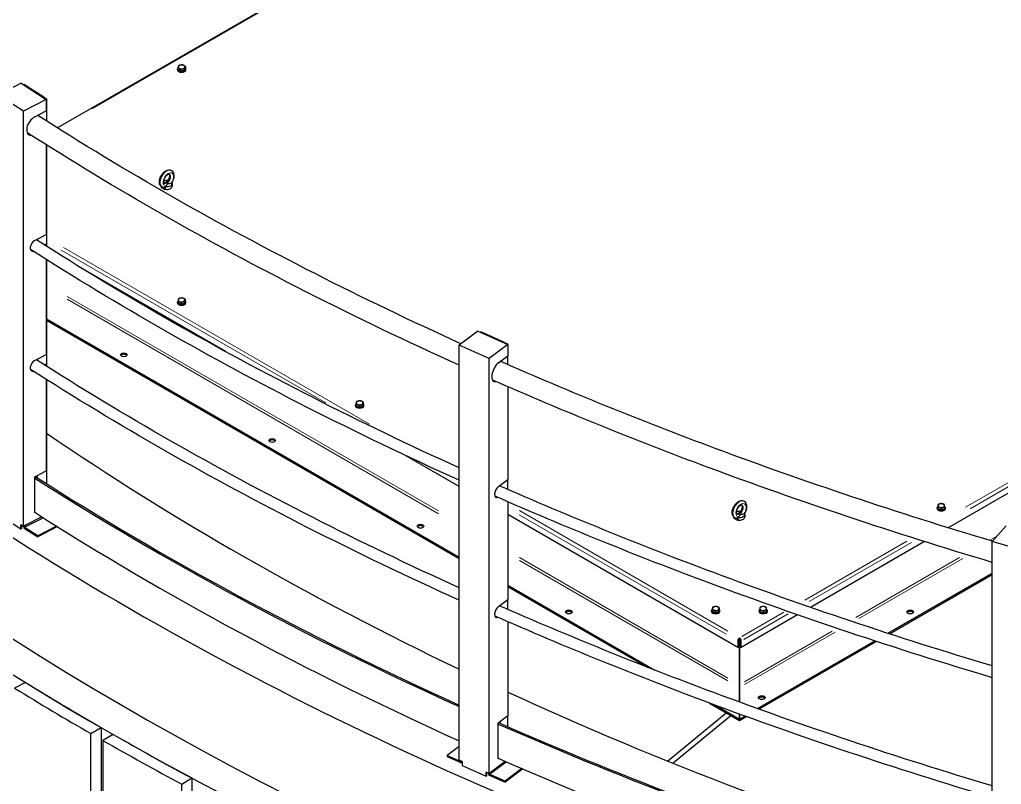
# Model space of a CAD drawing. Header units: millimetres. Extents: x 0 to 89100, y 0 to 63000.
# Drawn here: x 75626 to 77381, y 47721 to 49088 of the extents above; entities that cross this region are included whole.
import ezdxf

# ---------------------------------------------------------------- set-up
doc = ezdxf.new("R2010")
doc.units = ezdxf.units.MM
doc.header["$LTSCALE"] = 150
doc.layers.add('Visible', color=7, linetype='Continuous', lineweight=25)
doc.layers.add('Visible Narrow', color=7, linetype='Continuous', lineweight=18)

msp = doc.modelspace()

# ---------------------------------------------------------------- linework, layer by layer
at = {"layer": 'Visible'}
for p, q in [((76910.53, 49596.38), (75693.96, 48894)), ((75908.26, 48997.87), (75908.26, 48999.1)), ((75909.01, 49001.85), (75909.01, 48998.57)), ((75911.36, 48997.11), (75909.01, 48998.57)), ((75913.72, 48995.64), (75911.36, 48997.11)), ((75913.72, 48998.92), (75913.72, 48995.64)), ((75917.1, 48996.09), (75913.72, 48995.64)), ((75920.47, 48996.53), (75917.1, 48996.09)), ((75920.47, 48999.81), (75920.47, 48996.53)), ((75921.49, 48998.45), (75920.47, 48996.53)), ((75922.51, 49000.36), (75921.49, 48998.45)), ((75922.51, 49003.63), (75922.51, 49000.36)), ((75923.26, 48997.87), (75923.26, 48999.1)), ((75628.9, 48973.88), (75588.08, 48952.81)), ((75628.9, 48973.88), (75673.88, 48944.81)), ((75632.98, 48971.24), (75634.2, 48971.87)), ((75638.69, 48968.96), (75634.2, 48971.87)), ((75669.68, 48948.94), (75638.69, 48968.96)), ((75633.05, 48923.75), (75588.08, 48952.81)), ((75673.88, 48944.81), (75633.05, 48923.75)), ((75669.68, 48948.94), (75674.17, 48946.03)), ((75672.96, 48945.41), (75674.17, 48946.03)), ((75673.88, 48944.81), (75673.88, 48924.61)), ((75674.17, 48946.03), (75674.17, 48906.51)), ((75633.05, 48182.17), (75633.05, 48923.75)), ((75653.46, 48914.08), (75673.88, 48924.61)), ((75673.88, 48863.84), (75673.88, 48703.54)), ((75674.17, 48863.65), (75674.17, 48682.68)), ((75897.61, 48818.1), (75897.75, 48818.02)), ((75887.49, 48796.42), (75887.49, 48796.42)), ((75899.05, 48791.66), (75898.92, 48798.09)), ((75879.43, 48787.68), (75879.48, 48789.69)), ((75879.43, 48787.68), (75885.8, 48784)), ((75880.41, 48789.06), (75881.2, 48788.6)), ((75885.66, 48790.44), (75885.8, 48784)), ((75886.61, 48784.47), (75885.8, 48784)), ((75898.62, 48794.57), (75898.62, 48789.67)), ((75899.05, 48791.66), (75898.62, 48791.41)), ((78313.32, 48772.79), (77285.91, 48179.61)), ((75653.46, 48693.01), (75673.88, 48703.54)), ((75670.36, 48685.1), (75672.38, 48686.14)), ((75673.88, 48685.17), (75671.88, 48684.14)), ((75672.38, 48686.14), (75673.88, 48685.17)), ((75673.88, 48685.17), (75673.88, 48682.87)), ((75673.88, 48658.99), (75673.88, 48489.21)), ((75674.17, 48658.81), (75674.17, 48468.35)), ((75994.28, 48494.49), (75748.66, 48636.29)), ((75909.39, 48584.76), (75909.39, 48581.48)), ((75922.13, 48587.9), (75922.13, 48584.62)), ((75908.26, 48581.46), (75908.26, 48582.68)), ((75912.16, 48580.28), (75909.39, 48581.48)), ((75914.93, 48579.08), (75912.16, 48580.28)), ((75914.93, 48582.36), (75914.93, 48579.08)), ((75918.12, 48579.87), (75914.93, 48579.08)), ((75921.3, 48580.65), (75918.12, 48579.87)), ((75921.3, 48583.93), (75921.3, 48580.65)), ((75921.72, 48582.64), (75921.3, 48580.65)), ((75922.13, 48584.62), (75921.72, 48582.64)), ((75921.76, 48582.84), (75921.76, 48582.68)), ((75923.26, 48581.46), (75923.26, 48582.68)), ((75674.17, 48553.14), (76411.79, 48127.28)), ((75674.17, 48550.69), (76411.79, 48124.83)), ((76445.16, 48531.17), (76411.79, 48506.11)), ((76445.16, 48531.17), (76498.67, 48507.41)), ((76449.67, 48529.17), (76450.42, 48529.73)), ((76455.77, 48527.35), (76450.42, 48529.73)), ((76492.63, 48510.99), (76455.77, 48527.35)), ((76465.3, 48482.35), (76411.79, 48506.11)), ((76411.79, 47764.53), (76411.79, 48506.11)), ((76498.67, 48507.41), (76465.3, 48482.35)), ((76492.63, 48510.99), (76497.98, 48508.61)), ((76497.24, 48508.05), (76497.98, 48508.61)), ((76497.98, 48508.61), (76497.98, 48507.72)), ((76498.67, 48507.41), (76498.67, 48487.2)), ((75653.46, 48478.68), (75673.88, 48489.21)), ((76465.3, 47740.77), (76465.3, 48482.35)), ((76481.98, 48474.68), (76498.67, 48487.2)), ((76497.98, 48486.69), (76497.98, 48471.59)), ((75670.36, 48470.77), (75672.38, 48471.81)), ((75673.88, 48470.84), (75671.88, 48469.81)), ((75672.38, 48471.81), (75673.88, 48470.84)), ((75673.88, 48470.84), (75673.88, 48468.54)), ((75673.88, 48444.66), (75673.88, 48281.62)), ((75674.17, 48444.48), (75674.17, 48258.47)), ((76498.67, 48431.77), (76498.67, 48266.14)), ((76226.46, 48397.75), (76226.46, 48398.97)), ((76227.59, 48401.05), (76227.59, 48397.77)), ((76230.36, 48396.57), (76227.59, 48397.77)), ((76233.13, 48395.37), (76230.36, 48396.57)), ((76233.13, 48398.65), (76233.13, 48395.37)), ((76236.31, 48396.15), (76233.13, 48395.37)), ((76239.5, 48396.94), (76236.31, 48396.15)), ((76239.5, 48400.22), (76239.5, 48396.94)), ((76239.91, 48398.93), (76239.5, 48396.94)), ((76240.33, 48400.91), (76239.91, 48398.93)), ((76239.96, 48399.13), (76239.96, 48398.97)), ((76240.33, 48404.19), (76240.33, 48400.91)), ((76241.46, 48397.75), (76241.46, 48398.97)), ((76411.79, 48253.44), (76314.85, 48309.41)), ((75653.18, 48270.94), (75673.88, 48281.62)), ((75653.18, 48206.64), (75653.18, 48270.94)), ((75655.9, 48270.1), (75655.9, 48272.34)), ((75657.4, 48273.11), (75657.4, 48269.14)), ((76481.98, 48253.61), (76498.67, 48266.14)), ((76497.98, 48265.62), (76497.98, 48248.5)), ((76498.67, 48226.19), (76498.67, 48051.81)), ((76921.15, 48227.16), (76921.29, 48227.08)), ((77267.37, 48220.87), (77267.37, 48217.6)), ((77267.41, 48215.6), (77267.37, 48217.6)), ((77267.44, 48216.87), (77267.44, 48213.6)), ((77279.44, 48216.94), (77279.44, 48213.66)), ((75592.57, 48200.98), (75628.55, 48177.73)), ((75666.03, 48199.18), (75638.08, 48184.77)), ((75653.81, 48206.97), (75653.18, 48206.64)), ((76910.06, 47965.76), (76498.67, 48203.28)), ((76902.97, 48196.74), (76903.01, 48198.75)), ((76909.2, 48199.5), (76909.33, 48193.06)), ((76911.03, 48205.48), (76911.03, 48205.48)), ((76922.16, 48203.63), (76922.16, 48198.73)), ((76922.59, 48200.72), (76922.16, 48200.47)), ((76922.59, 48200.72), (76922.45, 48207.15)), ((77265.91, 48214.04), (77265.91, 48215.26)), ((77267.41, 48215.61), (77267.41, 48215.26)), ((77267.44, 48213.6), (77267.41, 48215.6)), ((77270.45, 48212.61), (77267.44, 48213.6)), ((77273.47, 48211.63), (77270.45, 48212.61)), ((77273.47, 48214.91), (77273.47, 48211.63)), ((77276.45, 48212.65), (77273.47, 48211.63)), ((77279.44, 48213.66), (77276.45, 48212.65)), ((77280.91, 48214.04), (77280.91, 48215.26)), ((75633.05, 48182.17), (75628.55, 48185.08)), ((75628.55, 48177.73), (75628.55, 48185.08)), ((75630.23, 48178.59), (75630.23, 48183.99)), ((75638.08, 48184.77), (75633.05, 48182.17)), ((75633.53, 48182.42), (75633.53, 48179.71)), ((75635.03, 48180.58), (75668.3, 48197.74)), ((75635.03, 48183.19), (75635.03, 48180.58)), ((75692.1, 48182.73), (75658.51, 48165.41)), ((75693.71, 48181.72), (75658.51, 48163.57)), ((76902.97, 48196.74), (76909.33, 48193.06)), ((76903.95, 48198.12), (76904.74, 48197.66)), ((76910.15, 48193.53), (76909.33, 48193.06)), ((77389.16, 48183.26), (77364.39, 48155.07)), ((75628.55, 48177.73), (75630.23, 48178.59)), ((75633.53, 48179.71), (75638.02, 48176.81)), ((75635.03, 48180.58), (75638.02, 48178.64)), ((75658.51, 48165.41), (75638.02, 48178.64)), ((75638.02, 48176.81), (75658.51, 48163.57)), ((75658.51, 48165.41), (75658.51, 48163.57)), ((77243.26, 48154.99), (77039.76, 48037.5)), ((77424.59, 48137.44), (77364.39, 48155.07)), ((77364.39, 47413.49), (77364.39, 48155.07)), ((77177.98, 47991.15), (77364.39, 48098.77)), ((77180.7, 47990.27), (77364.39, 48096.32)), ((76498.67, 48077.12), (76761.44, 47925.41)), ((76498.67, 48074.67), (76748.3, 47930.55)), ((76481.98, 48039.28), (76498.67, 48051.81)), ((76497.98, 48051.29), (76497.98, 48034.17)), ((76862.85, 48030.33), (76862.85, 48031.55)), ((76863.98, 48033.62), (76863.98, 48030.35)), ((76866.75, 48029.15), (76863.98, 48030.35)), ((76869.52, 48027.95), (76866.75, 48029.15)), ((76869.52, 48031.22), (76869.52, 48027.95)), ((76872.71, 48028.73), (76869.52, 48027.95)), ((76875.9, 48029.52), (76872.71, 48028.73)), ((76875.9, 48032.79), (76875.9, 48029.52)), ((76876.31, 48031.5), (76875.9, 48029.52)), ((76876.73, 48033.49), (76876.31, 48031.5)), ((76876.35, 48031.71), (76876.35, 48031.55)), ((76876.73, 48036.76), (76876.73, 48033.49)), ((76877.85, 48030.33), (76877.85, 48031.55)), ((77016.65, 48024.16), (76915.5, 47965.76)), ((76947.71, 48030.33), (76947.71, 48031.55)), ((76949.17, 48037.16), (76949.17, 48033.88)), ((76949.21, 48031.88), (76949.17, 48033.88)), ((76949.21, 48031.9), (76949.21, 48031.55)), ((76949.24, 48029.88), (76949.21, 48031.88)), ((76949.24, 48033.16), (76949.24, 48029.88)), ((76952.26, 48028.9), (76949.24, 48029.88)), ((76955.27, 48027.92), (76952.26, 48028.9)), ((76955.27, 48031.19), (76955.27, 48027.92)), ((76958.26, 48028.93), (76955.27, 48027.92)), ((76961.24, 48029.95), (76958.26, 48028.93)), ((76961.24, 48033.23), (76961.24, 48029.95)), ((76962.71, 48030.33), (76962.71, 48031.55)), ((76498.67, 48011.86), (76498.67, 47844.21)), ((76911.19, 47978.58), (76909.6, 47977.66)), ((76909.6, 47977.66), (76910.06, 47977.39)), ((76911.66, 47978.31), (76910.06, 47977.39)), ((76910.06, 47977.39), (76910.06, 47965.76)), ((76911.19, 47978.58), (76911.66, 47978.31)), ((76911.66, 47978.31), (76911.66, 47966.68)), ((76912.78, 47980.1), (76911.95, 47980.58)), ((76912.77, 47980.11), (76912.77, 47899.27)), ((76912.78, 47981.34), (76912.78, 47983.17)), ((76912.78, 47980.1), (76912.78, 47981.34)), ((76912.78, 47981.34), (76912.78, 47980.1)), ((76913.61, 47980.58), (76912.78, 47980.1)), ((76912.79, 47899.27), (76912.79, 47980.11)), ((76914.37, 47978.58), (76913.91, 47978.31)), ((76913.91, 47978.31), (76913.91, 47966.68)), ((76913.91, 47978.31), (76915.5, 47977.39)), ((76914.37, 47978.58), (76915.96, 47977.66)), ((76915.5, 47977.39), (76915.96, 47977.66)), ((76915.5, 47965.76), (76915.5, 47977.39)), ((76944.97, 47856.62), (77154.5, 47977.59)), ((76947.58, 47855.68), (77157.21, 47976.7)), ((76911.66, 47966.68), (76910.06, 47965.76)), ((76913.91, 47966.68), (76915.5, 47965.76)), ((75636.54, 47903.55), (75617.36, 47893.2)), ((76912.77, 47894.37), (76912.78, 47868.29)), ((76912.78, 47868.29), (76912.79, 47894.37)), ((76859.04, 47866.62), (76912.78, 47835.59)), ((76784.34, 47762.95), (76889.05, 47849.28)), ((76870.95, 47862.19), (76912.78, 47838.04)), ((76481.75, 47831.51), (76498.67, 47844.21)), ((76481.75, 47767.21), (76481.75, 47831.51)), ((76482.49, 47831.46), (76482.49, 47832.06)), ((76484.27, 47833.4), (76484.27, 47830.68)), ((76497.98, 47843.7), (76497.98, 47824.68)), ((76897.67, 47844.31), (76794.18, 47758.98)), ((76912.78, 47846.82), (76912.78, 47835.59)), ((76912.78, 47838.04), (76912.78, 47846.82)), ((76912.79, 47835.59), (76912.78, 47846.81)), ((76912.78, 47846.81), (76912.79, 47838.04)), ((76912.78, 47838.04), (76912.78, 47835.59)), ((76912.79, 47838.04), (76922.11, 47843.42)), ((76912.79, 47835.59), (76924.72, 47842.48)), ((76912.79, 47838.04), (76912.79, 47835.59)), ((75753.53, 47812.08), (75772.05, 47822.82)), ((75772.05, 47822.82), (75772.05, 44231.26)), ((75753.53, 44220.51), (75753.53, 47812.08)), ((75793.31, 47810.6), (75774.8, 47799.86)), ((75774.8, 47799.86), (75774.8, 44208.3)), ((76411.79, 47788.85), (76390.47, 47772.85)), ((76390.47, 47772.85), (76414.85, 47762.03)), ((76390.47, 47772.85), (76390.47, 47771.01)), ((76390.47, 47771.01), (76414.85, 47760.19)), ((76417.14, 47762.15), (76411.79, 47764.53)), ((76414.85, 47762.03), (76417.14, 47761.01)), ((76414.85, 47760.19), (76417.14, 47759.17)), ((76417.14, 47762.15), (76417.14, 47754.8)), ((76465.98, 47739.33), (76495.77, 47761.69)), ((76494.12, 47762.41), (76469.41, 47743.86)), ((76482.27, 47767.6), (76481.75, 47767.21)), ((76417.14, 47754.8), (76459.95, 47735.8)), ((76465.3, 47740.77), (76459.95, 47743.15)), ((76459.95, 47735.8), (76459.95, 47743.15)), ((76461.32, 47736.83), (76461.32, 47742.54)), ((76469.41, 47743.86), (76465.3, 47740.77)), ((76523.96, 47749.47), (76493.92, 47726.92)), ((76525.51, 47748.8), (76493.92, 47725.08)), ((75915.98, 47721.64), (75933.81, 47732.77)), ((75933.81, 47732.77), (75933.81, 44141.2)), ((76459.95, 47735.8), (76461.32, 47736.83)), ((76464.2, 47741.26), (76464.2, 47738.28)), ((76464.2, 47738.28), (76469.55, 47735.91)), ((76465.98, 47741.29), (76465.98, 47739.33)), ((76465.98, 47739.33), (76469.55, 47737.74)), ((76493.92, 47726.92), (76469.55, 47737.74)), ((76469.55, 47735.91), (76493.92, 47725.08)), ((76493.92, 47726.92), (76493.92, 47725.08)), ((75915.98, 44130.08), (75915.98, 47721.64))]:
    msp.add_line(p, q, dxfattribs=at)
for centre, major_axis, ratio, start_param, end_param in [((80147.07, 50348.97), (-6187.5, 0), 0.5773503, 6.0985564, 9.6081897), ((80147.07, 50348.97), (6112.5, 0), 0.5773503, 3.3458491, 6.2831853), ((75915.76, 49003.02), (-6, 0), 0.5773503, 4.9371188, 5.9843163), ((75915.76, 49003.02), (6, 0), 0.5773503, 0.7483286, 1.7955261), ((75915.76, 48999.1), (7.5, 0), 0.5773503, 2.6917876, 6.7329904), ((75915.76, 48997.87), (7.5, 0), 0.5773503, 3.1415927, 6.2831853), ((75915.76, 49003.02), (-6, 0), 0.5773503, 5.9843163, 7.0315139), ((75915.76, 48999.1), (-6, 0), 0.5773503, 0.3660877, 1.1305695), ((75915.76, 49003.02), (-6, 0), 0.5773503, 0.7483286, 1.7955261), ((75915.76, 48999.1), (-6, 0), 0.5773503, 1.3367634, 2.2542889), ((75915.76, 49003.02), (6, 0), 0.5773503, 4.9371188, 5.9843163), ((75915.76, 49003.02), (6, 0), 0.5773503, 5.9843163, 7.0315139), ((75915.76, 48999.1), (6, 0), 0.5773503, 5.7337412, 6.2348915), ((75653.46, 48898.15), (-10.58, -16.38), 0.6088552, 3.9567012, 6.6753644), ((75649.85, 48899.19), (10.58, 16.38), 0.6088552, 6.1274431, 6.4848029), ((75648.35, 48900.16), (10.58, 16.38), 0.6088552, 6.1247942, 6.2079467), ((75648.35, 48900.16), (-10.58, -16.38), 0.6088552, 0.3533714, 0.5171193), ((75651.96, 48899.12), (-10.58, -16.38), 0.6088552, 0.0752387, 0.3907857), ((75649.85, 48899.19), (-10.58, -16.38), 0.6088552, 0.4323691, 0.5181116), ((75889.24, 48794.57), (9.37, 0), 0.5773503, 1.3943417, 2.1674955), ((75889.24, 48794.57), (9.37, 0), 0.5773503, 4.4095243, 6.5860499), ((75889.24, 48936.87), (6.55, -310.51), 0.0216007, 5.2067929, 5.2249141), ((75889.24, 48789.67), (9.37, 0), 0.5773503, 4.4276455, 6.2831853), ((75653.46, 48683.82), (-6.11, -9.45), 0.6088552, 3.9567012, 6.7585762), ((75649.85, 48684.86), (6.11, 9.45), 0.6088552, 6.2191329, 6.2806128), ((75648.35, 48685.83), (6.11, 9.45), 0.6088552, 3.6716949, 3.7948439), ((75651.96, 48684.79), (-6.11, -9.45), 0.6088552, 0.1306621, 0.4734671), ((75649.85, 48684.86), (-6.11, -9.45), 0.6088552, 0.4924817, 0.6545655), ((75915.76, 48582.68), (7.5, 0), 0.5773503, 2.5754935, 6.8388121), ((75915.76, 48586.6), (-6, 0), 0.5773503, 6.1631016, 7.2102992), ((75915.76, 48586.6), (-6, 0), 0.5773503, 5.1159041, 6.1631016), ((75915.76, 48586.6), (6, 0), 0.5773503, 0.9271139, 1.9743114), ((75915.76, 48586.6), (6, 0), 0.5773503, 5.1159041, 6.1631016), ((75915.76, 48586.6), (6, 0), 0.5773503, 6.1631016, 7.2102992), ((75915.76, 48581.46), (7.5, 0), 0.5773503, 3.1415927, 6.2831853), ((75915.76, 48582.68), (-6, 0), 0.5773503, 0.5122191, 1.3420087), ((75915.76, 48586.6), (-6, 0), 0.5773503, 0.9271139, 1.9743114), ((75915.76, 48582.68), (-6, 0), 0.5773503, 1.5289442, 2.4196787), ((75915.76, 48582.68), (6, 0), 0.5773503, 6.0035196, 6.2831853), ((80147.07, 50529.62), (6112.5, 0), 0.5773503, 3.7534395, 4.1005421), ((75649.85, 48470.53), (6.11, 9.45), 0.6088552, 6.2191329, 6.2806128), ((75812.34, 48486.23), (6, 0), 0.5773503, 0.3613671, 2.7802255), ((75653.46, 48469.49), (-6.11, -9.45), 0.6088552, 3.9567012, 6.7585762), ((76481.98, 48458.75), (-7.91, -17.82), 0.4977303, 3.8699738, 6.6734814), ((76476.31, 48460.18), (7.91, 17.82), 0.4977303, 6.0955842, 6.1392932), ((76478.1, 48459.39), (7.91, 17.82), 0.4977303, 6.0976345, 6.3305443), ((75648.35, 48471.5), (6.11, 9.45), 0.6088552, 3.6716949, 3.7948439), ((75651.96, 48470.46), (-6.11, -9.45), 0.6088552, 0.1306621, 0.4734671), ((75649.85, 48470.53), (-6.11, -9.45), 0.6088552, 0.4924817, 0.6545655), ((76476.31, 48460.18), (-7.91, -17.82), 0.4977303, 0.3885355, 0.5060348), ((76480.2, 48459.55), (-7.91, -17.82), 0.4977303, 0.1007032, 0.3890661), ((76478.1, 48459.39), (-7.91, -17.82), 0.4977303, 0.3605949, 0.5069128), ((76233.96, 48398.97), (7.5, 0), 0.5773503, 2.5754935, 6.8388121), ((76233.96, 48397.75), (7.5, 0), 0.5773503, 3.1415927, 6.2831853), ((76233.96, 48402.89), (-6, 0), 0.5773503, 6.1631016, 7.2102992), ((76233.96, 48402.89), (-6, 0), 0.5773503, 5.1159041, 6.1631016), ((76233.96, 48398.97), (-6, 0), 0.5773503, 0.5122191, 1.3420087), ((76233.96, 48402.89), (-6, 0), 0.5773503, 0.9271139, 1.9743114), ((76233.96, 48402.89), (6, 0), 0.5773503, 0.9271139, 1.9743114), ((76233.96, 48398.97), (-6, 0), 0.5773503, 1.5289442, 2.4196787), ((76233.96, 48402.89), (6, 0), 0.5773503, 5.1159041, 6.1631016), ((76233.96, 48402.89), (6, 0), 0.5773503, 6.1631016, 7.2102992), ((76233.96, 48398.97), (6, 0), 0.5773503, 6.0035196, 6.2831853), ((80150.24, 50606.61), (-5877.69, -46.88), 0.5864656, 0.7004546, 0.8767715), ((76077.51, 48333.14), (6, 0), 0.5773503, 0.3613671, 2.7802255), ((80147.07, 50612.29), (6052.12, 0), 0.5773503, 3.875739, 4.0472278), ((80147.07, 50612.29), (6055.87, 0), 0.5773503, 3.8762339, 4.0477134), ((76481.98, 48244.42), (-4.57, -10.28), 0.4977303, 3.8699738, 6.7563811), ((76476.31, 48245.85), (4.57, 10.28), 0.4977303, 3.7702239, 3.7796601), ((76478.1, 48245.06), (-4.57, -10.28), 0.4977303, 0.4798951, 0.639248), ((76480.2, 48245.22), (-4.57, -10.28), 0.4977303, 0.1751516, 0.471479), ((77273.41, 48215.26), (7.5, 0), 0.5773503, 2.5053533, 6.9221564), ((77273.41, 48219.18), (-6, 0), 0.5773503, 5.245453, 6.2926506), ((77273.41, 48219.18), (-6, 0), 0.5773503, 0.0094653, 1.0566628), ((77273.41, 48219.18), (6, 0), 0.5773503, 1.0566628, 2.1038604), ((77273.41, 48219.18), (6, 0), 0.5773503, 0.0094653, 1.0566628), ((77273.41, 48219.18), (6, 0), 0.5773503, 5.245453, 6.2926506), ((80147.07, 50551.05), (6055.87, 0), 0.5773503, 3.8762339, 4.0477134), ((76912.78, 48203.63), (9.37, 0), 0.5773503, 1.3943417, 2.1674955), ((76912.78, 48203.63), (9.37, 0), 0.5773503, 4.4095243, 6.5860499), ((76912.78, 48198.73), (9.37, 0), 0.5773503, 4.4276455, 6.2831853), ((77273.41, 48214.04), (7.5, 0), 0.5773503, 3.1415927, 6.2831853), ((77273.41, 48215.26), (-6, 0), 0.5773503, 0, 0.0542781), ((77273.41, 48215.26), (-6, 0), 0.5773503, 0.6235085, 1.4898171), ((77273.41, 48219.18), (-6, 0), 0.5773503, 1.0566628, 2.1038604), ((77273.41, 48215.26), (-6, 0), 0.5773503, 1.6731041, 2.5346167), ((76342.67, 48180.05), (6, 0), 0.5773503, 0.3613671, 2.7802255), ((76912.78, 48345.93), (6.55, -310.51), 0.0216007, 5.2067929, 5.2249141), ((76481.98, 48030.09), (-4.57, -10.28), 0.4977303, 3.8699738, 6.7563811), ((76607.84, 48026.95), (6, 0), 0.5773503, 0.3613671, 2.7802255), ((76870.35, 48031.55), (7.5, 0), 0.5773503, 2.5754935, 6.8388121), ((76870.35, 48030.33), (7.5, 0), 0.5773503, 3.1415927, 6.2831853), ((76870.35, 48035.47), (-6, 0), 0.5773503, 6.1631016, 7.2102992), ((76870.35, 48035.47), (-6, 0), 0.5773503, 5.1159041, 6.1631016), ((76870.35, 48031.55), (-6, 0), 0.5773503, 0.5122191, 1.3420087), ((76870.35, 48035.47), (-6, 0), 0.5773503, 0.9271139, 1.9743114), ((76870.35, 48035.47), (6, 0), 0.5773503, 0.9271139, 1.9743114), ((76870.35, 48031.55), (-6, 0), 0.5773503, 1.5289442, 2.4196787), ((76870.35, 48035.47), (6, 0), 0.5773503, 5.1159041, 6.1631016), ((76870.35, 48035.47), (6, 0), 0.5773503, 6.1631016, 7.2102992), ((76870.35, 48031.55), (6, 0), 0.5773503, 6.0035196, 6.2831853), ((76955.21, 48031.55), (7.5, 0), 0.5773503, 2.5053533, 6.9221564), ((76955.21, 48030.33), (7.5, 0), 0.5773503, 3.1415927, 6.2831853), ((76955.21, 48035.47), (-6, 0), 0.5773503, 5.245453, 6.2926506), ((76955.21, 48035.47), (-6, 0), 0.5773503, 0.0094653, 1.0566628), ((76955.21, 48031.55), (-6, 0), 0.5773503, 0, 0.0542781), ((76955.21, 48031.55), (-6, 0), 0.5773503, 0.6235085, 1.4898171), ((76955.21, 48035.47), (6, 0), 0.5773503, 1.0566628, 2.1038604), ((76955.21, 48035.47), (-6, 0), 0.5773503, 1.0566628, 2.1038604), ((76955.21, 48031.55), (-6, 0), 0.5773503, 1.6731041, 2.5346167), ((76955.21, 48035.47), (6, 0), 0.5773503, 0.0094653, 1.0566628), ((76955.21, 48035.47), (6, 0), 0.5773503, 5.245453, 6.2926506), ((77217.73, 48026.95), (6, 0), 0.5773503, 0.3613671, 2.7802255), ((76476.31, 48031.52), (4.57, 10.28), 0.4977303, 3.7702239, 3.7796601), ((76478.1, 48030.73), (-4.57, -10.28), 0.4977303, 0.4798951, 0.639248), ((76480.2, 48030.88), (-4.57, -10.28), 0.4977303, 0.1751516, 0.471479), ((76912.78, 47979.5), (-2.25, -3.9), 0.5773503, 3.9269908, 5.4977871), ((76912.78, 47979.5), (-1.13, -1.95), 0.5773503, 3.9269908, 5.4977871), ((76912.78, 47979.5), (-2.25, 3.9), 0.5773503, 3.9269908, 5.4977871), ((76912.78, 47979.5), (1.12, -1.95), 0.5773503, 0.7853982, 2.3561945), ((80147.07, 50348.97), (6187.5, 0), 0.5773503, 3.895565, 3.9270355), ((80147.07, 50348.97), (-6213.75, 0), 0.5773503, 0.7539621, 0.7854531), ((80150.24, 50606.61), (-5877.69, -46.88), 0.5864656, 0.8957795, 1.0723311), ((76912.77, 47896.82), (0, -3.46), 0.0000978, 3.9270365, 5.4978328), ((76912.79, 47896.82), (0, 3.46), 0.0000978, 3.9269344, 5.4977307), ((76952.56, 47873.86), (6, 0), 0.5773503, 0.3613671, 2.7802255), ((80147.07, 50612.29), (6052.12, 0), 0.5773503, 4.0618849, 4.1911445), ((80147.07, 50612.29), (6055.87, 0), 0.5773503, 4.0623088, 4.1911445), ((80147.07, 50348.97), (-6213.75, 0), 0.5773503, 0.7902811, 0.821772), ((80147.07, 50348.97), (6187.5, 0), 0.5773503, 3.931884, 3.9633545), ((80147.07, 50551.05), (6055.87, 0), 0.5773503, 4.0623088, 4.1911445)]:
    msp.add_ellipse(centre, major_axis=major_axis, ratio=ratio, start_param=start_param, end_param=end_param, dxfattribs=at)
for centre, major_axis in [((75812.34, 48488.68), (-6, 0)), ((76077.51, 48335.59), (-6, 0)), ((76342.67, 48182.5), (-6, 0)), ((76607.84, 48029.4), (-6, 0)), ((77217.73, 48029.4), (6, 0)), ((76952.56, 47876.31), (6, 0))]:
    msp.add_ellipse(centre, major_axis=major_axis, ratio=0.5773503, dxfattribs=at)
for points, weights in [([(75914.42, 49006.39), (75912.86, 49006.19), (75911.05, 49005.67)], [1, 1.03814443452, 1.0003653387]), ([(75917.8, 49006.56), (75915.99, 49006.6), (75914.42, 49006.39)], [1.0003653387, 1.03814443452, 1]), ([(75920.16, 49005.37), (75919.06, 49006.05), (75917.8, 49006.56)], [1, 1.03814443452, 1.0003653387]), ([(75910.03, 49004.04), (75909.55, 49003.15), (75909.01, 49001.85)], [1, 1.03814443452, 1.0003653387]), ([(75909.01, 49001.85), (75910.27, 49001.34), (75911.36, 49000.66)], [1.0003653387, 1.03814443452, 1]), ([(75911.05, 49005.67), (75910.5, 49004.92), (75910.03, 49004.04)], [1.0003653387, 1.03814443452, 1]), ([(75911.36, 49000.66), (75912.46, 48999.98), (75913.72, 48998.92)], [1, 1.03814443452, 1.0003653387]), ([(75913.72, 48998.92), (75915.53, 48999.43), (75917.1, 48999.64)], [1.0003653387, 1.03814443452, 1]), ([(75917.1, 48999.64), (75918.66, 48999.85), (75920.47, 48999.81)], [1, 1.03814443452, 1.0003653387]), ([(75922.51, 49003.63), (75921.25, 49004.69), (75920.16, 49005.37)], [1.0003653387, 1.03814443452, 1]), ([(75920.47, 48999.81), (75921.02, 49001.11), (75921.49, 49002)], [1.0003653387, 1.03814443452, 1]), ([(75921.49, 49002), (75921.97, 49002.88), (75922.51, 49003.63)], [1, 1.03814443452, 1.0003653387]), ([(75897.54, 48795.9), (75897.85, 48796.04), (75898.19, 48796.18)], [1.06244661735, 1.03210525676, 1]), ([(75886.45, 48789.4), (75886.79, 48789.65), (75887.09, 48789.87)], [1, 1.03210525676, 1.06244661735]), ([(75909.8, 48587.02), (75909.61, 48586.1), (75909.39, 48584.76)], [1, 1.03814443452, 1.0003653387]), ([(75909.39, 48584.76), (75910.87, 48584.39), (75912.16, 48583.83)], [1.0003653387, 1.03814443452, 1]), ([(75910.22, 48588.73), (75910, 48587.94), (75909.8, 48587.02)], [1.0003653387, 1.03814443452, 1]), ([(75913.4, 48589.79), (75911.93, 48589.43), (75910.22, 48588.73)], [1, 1.03814443452, 1.0003653387]), ([(75916.59, 48590.3), (75914.88, 48590.15), (75913.4, 48589.79)], [1.0003653387, 1.03814443452, 1]), ([(75919.36, 48589.38), (75918.07, 48589.93), (75916.59, 48590.3)], [1, 1.03814443452, 1.0003653387]), ([(75922.13, 48587.9), (75920.65, 48588.82), (75919.36, 48589.38)], [1.0003653387, 1.03814443452, 1]), ([(75921.3, 48583.93), (75921.52, 48585.27), (75921.72, 48586.19)], [1.0003653387, 1.03814443452, 1]), ([(75921.72, 48586.19), (75921.91, 48587.11), (75922.13, 48587.9)], [1, 1.03814443452, 1.0003653387]), ([(75912.16, 48583.83), (75913.45, 48583.28), (75914.93, 48582.36)], [1, 1.03814443452, 1.0003653387]), ([(75914.93, 48582.36), (75916.64, 48583.05), (75918.12, 48583.42)], [1.0003653387, 1.03814443452, 1]), ([(75918.12, 48583.42), (75919.59, 48583.78), (75921.3, 48583.93)], [1, 1.03814443452, 1.0003653387]), ([(76228, 48403.31), (76227.81, 48402.39), (76227.59, 48401.05)], [1, 1.03814443452, 1.0003653387]), ([(76227.59, 48401.05), (76229.07, 48400.68), (76230.36, 48400.12)], [1.0003653387, 1.03814443452, 1]), ([(76228.42, 48405.02), (76228.19, 48404.23), (76228, 48403.31)], [1.0003653387, 1.03814443452, 1]), ([(76231.6, 48406.08), (76230.12, 48405.71), (76228.42, 48405.02)], [1, 1.03814443452, 1.0003653387]), ([(76230.36, 48400.12), (76231.64, 48399.56), (76233.13, 48398.65)], [1, 1.03814443452, 1.0003653387]), ([(76234.79, 48406.59), (76233.08, 48406.44), (76231.6, 48406.08)], [1.0003653387, 1.03814443452, 1]), ([(76233.13, 48398.65), (76234.84, 48399.34), (76236.31, 48399.71)], [1.0003653387, 1.03814443452, 1]), ([(76237.56, 48405.66), (76236.27, 48406.22), (76234.79, 48406.59)], [1, 1.03814443452, 1.0003653387]), ([(76236.31, 48399.71), (76237.79, 48400.07), (76239.5, 48400.22)], [1, 1.03814443452, 1.0003653387]), ([(76240.33, 48404.19), (76238.85, 48405.11), (76237.56, 48405.66)], [1.0003653387, 1.03814443452, 1]), ([(76239.5, 48400.22), (76239.72, 48401.56), (76239.91, 48402.48)], [1.0003653387, 1.03814443452, 1]), ([(76239.91, 48402.48), (76240.11, 48403.4), (76240.33, 48404.19)], [1, 1.03814443452, 1.0003653387]), ([(77270.36, 48222.16), (77268.97, 48221.69), (77267.37, 48220.87)], [1, 1.03814443452, 1.0003653387]), ([(77267.37, 48220.87), (77267.39, 48220.08), (77267.41, 48219.15)], [1.0003653387, 1.03814443452, 1]), ([(77267.41, 48219.15), (77267.42, 48218.22), (77267.44, 48216.87)], [1, 1.03814443452, 1.0003653387]), ([(77267.44, 48216.87), (77269.05, 48216.62), (77270.45, 48216.16)], [1.0003653387, 1.03814443452, 1]), ([(77273.34, 48222.9), (77271.74, 48222.64), (77270.36, 48222.16)], [1.0003653387, 1.03814443452, 1]), ([(77276.36, 48222.2), (77274.96, 48222.65), (77273.34, 48222.9)], [1, 1.03814443452, 1.0003653387]), ([(77279.37, 48220.94), (77277.76, 48221.74), (77276.36, 48222.2)], [1.0003653387, 1.03814443452, 1]), ([(77276.45, 48216.2), (77277.84, 48216.67), (77279.44, 48216.94)], [1, 1.03814443452, 1.0003653387]), ([(77279.4, 48219.21), (77279.39, 48220.14), (77279.37, 48220.94)], [1, 1.03814443452, 1.0003653387]), ([(77279.44, 48216.94), (77279.42, 48218.29), (77279.4, 48219.21)], [1.0003653387, 1.03814443452, 1]), ([(76909.98, 48198.46), (76910.32, 48198.71), (76910.63, 48198.93)], [1, 1.03210525676, 1.06244661735]), ([(76921.08, 48204.97), (76921.39, 48205.1), (76921.73, 48205.24)], [1.06244661735, 1.03210525676, 1]), ([(77270.45, 48216.16), (77271.85, 48215.71), (77273.47, 48214.91)], [1, 1.03814443452, 1.0003653387]), ([(77273.47, 48214.91), (77275.07, 48215.73), (77276.45, 48216.2)], [1.0003653387, 1.03814443452, 1]), ([(76864.4, 48035.88), (76864.2, 48034.96), (76863.98, 48033.62)], [1, 1.03814443452, 1.0003653387]), ([(76863.98, 48033.62), (76865.47, 48033.26), (76866.75, 48032.7)], [1.0003653387, 1.03814443452, 1]), ([(76864.81, 48037.59), (76864.59, 48036.81), (76864.4, 48035.88)], [1.0003653387, 1.03814443452, 1]), ([(76868, 48038.65), (76866.52, 48038.29), (76864.81, 48037.59)], [1, 1.03814443452, 1.0003653387]), ([(76866.75, 48032.7), (76868.04, 48032.14), (76869.52, 48031.22)], [1, 1.03814443452, 1.0003653387]), ([(76871.18, 48039.16), (76869.48, 48039.02), (76868, 48038.65)], [1.0003653387, 1.03814443452, 1]), ([(76869.52, 48031.22), (76871.23, 48031.92), (76872.71, 48032.28)], [1.0003653387, 1.03814443452, 1]), ([(76873.96, 48038.24), (76872.67, 48038.8), (76871.18, 48039.16)], [1, 1.03814443452, 1.0003653387]), ([(76872.71, 48032.28), (76874.19, 48032.65), (76875.9, 48032.79)], [1, 1.03814443452, 1.0003653387]), ([(76876.73, 48036.76), (76875.24, 48037.68), (76873.96, 48038.24)], [1.0003653387, 1.03814443452, 1]), ([(76875.9, 48032.79), (76876.12, 48034.13), (76876.31, 48035.05)], [1.0003653387, 1.03814443452, 1]), ([(76876.31, 48035.05), (76876.5, 48035.98), (76876.73, 48036.76)], [1, 1.03814443452, 1.0003653387]), ([(76952.16, 48038.45), (76950.77, 48037.98), (76949.17, 48037.16)], [1, 1.03814443452, 1.0003653387]), ([(76949.17, 48037.16), (76949.19, 48036.36), (76949.21, 48035.44)], [1.0003653387, 1.03814443452, 1]), ([(76949.21, 48035.44), (76949.22, 48034.51), (76949.24, 48033.16)], [1, 1.03814443452, 1.0003653387]), ([(76949.24, 48033.16), (76950.86, 48032.91), (76952.26, 48032.45)], [1.0003653387, 1.03814443452, 1]), ([(76955.14, 48039.19), (76953.54, 48038.92), (76952.16, 48038.45)], [1.0003653387, 1.03814443452, 1]), ([(76952.26, 48032.45), (76953.66, 48032), (76955.27, 48031.19)], [1, 1.03814443452, 1.0003653387]), ([(76958.16, 48038.49), (76956.76, 48038.94), (76955.14, 48039.19)], [1, 1.03814443452, 1.0003653387]), ([(76955.27, 48031.19), (76956.87, 48032.01), (76958.26, 48032.49)], [1.0003653387, 1.03814443452, 1]), ([(76961.17, 48037.23), (76959.56, 48038.03), (76958.16, 48038.49)], [1.0003653387, 1.03814443452, 1]), ([(76958.26, 48032.49), (76959.64, 48032.96), (76961.24, 48033.23)], [1, 1.03814443452, 1.0003653387]), ([(76961.21, 48035.5), (76961.19, 48036.43), (76961.17, 48037.23)], [1, 1.03814443452, 1.0003653387]), ([(76961.24, 48033.23), (76961.22, 48034.57), (76961.21, 48035.5)], [1.0003653387, 1.03814443452, 1])]:
    msp.add_rational_spline(points, weights, degree=2, dxfattribs=at)
for points, knots in [([(76415.01, 48508.53), (76326.06, 48548.84), (76239.09, 48590.58), (75979.77, 48722.35), (75814.22, 48816.79), (75658.69, 48916.39)], [4.73053074, 4.73053074, 4.73053074, 4.73053074, 4.78669239, 4.78669239, 4.90214615, 4.90214615, 4.90214615, 4.90214615]), ([(76411.79, 48470.23), (76318.28, 48512.39), (76226.9, 48556.14), (75962.62, 48690.42), (75796.29, 48785.29), (75639.9, 48885.41)], [4.72807606, 4.72807606, 4.72807606, 4.72807606, 4.78669239, 4.78669239, 4.90196221, 4.90196221, 4.90196221, 4.90196221]), ([(75880.41, 48789.06), (75879.49, 48789.59), (75878.68, 48790.32), (75877.34, 48792.06), (75876.84, 48793.09), (75876.1, 48795.49), (75875.95, 48796.9), (75876.02, 48799.97), (75876.31, 48801.66), (75877.3, 48805.02), (75878.01, 48806.69), (75879.73, 48809.86), (75880.75, 48811.35), (75883.03, 48814.06), (75884.3, 48815.27), (75887.02, 48817.3), (75888.48, 48818.11), (75891.46, 48819.09), (75892.99, 48819.31), (75895.59, 48818.99), (75896.66, 48818.65), (75897.61, 48818.1)], [-2.3561945, -2.3561945, -2.3561945, -2.3561945, -2.1285941, -2.1285941, -1.8792515, -1.8792515, -1.5690746, -1.5690746, -1.2118087, -1.2118087, -0.854039, -0.854039, -0.5012726, -0.5012726, -0.1465999, -0.1465999, 0.2137379, 0.2137379, 0.5494352, 0.5494352, 0.7853982, 0.7853982, 0.7853982, 0.7853982]), ([(75898.95, 48796.7), (75899.69, 48797.91), (75900.34, 48799.2), (75901.52, 48802.11), (75901.99, 48803.76), (75902.52, 48807.03), (75902.59, 48808.66), (75902.22, 48811.79), (75901.78, 48813.3), (75900.38, 48815.79), (75899.51, 48816.81), (75898.21, 48817.74), (75897.98, 48817.89), (75897.75, 48818.02)], [-2.4244562, -2.4244562, -2.4244562, -2.4244562, -2.145083, -2.145083, -1.8051618, -1.8051618, -1.4652406, -1.4652406, -1.1253194, -1.1253194, -0.8424167, -0.8424167, -0.7853982, -0.7853982, -0.7853982, -0.7853982]), ([(75884.95, 48795.1), (75884.82, 48795.17), (75884.68, 48795.28), (75884.34, 48795.85), (75884.15, 48796.31), (75883.95, 48797.49), (75883.92, 48798.14), (75884.01, 48799.6), (75884.14, 48800.43), (75884.6, 48802.17), (75884.92, 48803.09), (75885.75, 48804.92), (75886.25, 48805.82), (75887.38, 48807.5), (75888, 48808.26), (75889.27, 48809.57), (75889.91, 48810.12), (75891.11, 48810.94), (75891.67, 48811.23), (75892.62, 48811.58), (75893.01, 48811.65), (75893.63, 48811.67), (75893.81, 48811.62), (75893.96, 48811.55), (75893.98, 48811.54), (75894, 48811.53)], [-2.3561945, -2.3561945, -2.3561945, -2.3561945, -2.0420352, -2.0420352, -1.7264659, -1.7264659, -1.4673273, -1.4673273, -1.2019714, -1.2019714, -0.9267158, -0.9267158, -0.6457387, -0.6457387, -0.3650973, -0.3650973, -0.0909601, -0.0909601, 0.1726807, 0.1726807, 0.4325068, 0.4325068, 0.7416349, 0.7416349, 0.7853982, 0.7853982, 0.7853982, 0.7853982]), ([(75884.57, 48795.47), (75884.62, 48795.47), (75884.67, 48795.47), (75884.86, 48795.48), (75885.01, 48795.5), (75885.35, 48795.57), (75885.55, 48795.63), (75885.76, 48795.7)], [2.65857048, 2.65857048, 2.65857048, 2.65857048, 2.7135837, 2.7135837, 2.83271343, 2.83271343, 2.95184317, 2.95184317, 2.95184317, 2.95184317]), ([(75887.49, 48796.42), (75887.48, 48796.41), (75887.47, 48796.4), (75887.45, 48796.39), (75887.44, 48796.39), (75887.4, 48796.36), (75887.37, 48796.35), (75887.26, 48796.29), (75887.17, 48796.25), (75886.73, 48796.05), (75886.29, 48795.89), (75885.76, 48795.7)], [-1.4562933, -1.4562933, -1.4562933, -1.4562933, -1.44378361, -1.44378361, -1.4301303, -1.4301303, -1.39485265, -1.39485265, -1.30115207, -1.30115207, -0.92188658, -0.92188658, -0.92188658, -0.92188658]), ([(75889.17, 48797.98), (75889.08, 48797.89), (75888.99, 48797.8), (75888.59, 48797.39), (75888.35, 48797.11), (75888.02, 48796.8), (75887.93, 48796.72), (75887.77, 48796.6), (75887.71, 48796.55), (75887.61, 48796.49), (75887.58, 48796.47), (75887.53, 48796.44), (75887.51, 48796.43), (75887.49, 48796.42)], [-0.41966457, -0.41966457, -0.41966457, -0.41966457, -0.36234149, -0.36234149, -0.14264662, -0.14264662, -0.07199889, -0.07199889, -0.02885542, -0.02885542, -0.01167621, -0.01167621, -0.00006359, -0.00006359, -0.00006359, -0.00006359]), ([(75889.17, 48797.98), (75889.82, 48798.59), (75890.46, 48799.31), (75891.66, 48800.91), (75892.21, 48801.79), (75893.17, 48803.61), (75893.57, 48804.54), (75894.16, 48806.33), (75894.36, 48807.18), (75894.56, 48808.69), (75894.57, 48809.35), (75894.46, 48810.39), (75894.36, 48810.79), (75894.13, 48811.34), (75894.02, 48811.47), (75893.94, 48811.55), (75893.93, 48811.56), (75893.92, 48811.57)], [-2.8162424, -2.8162424, -2.8162424, -2.8162424, -2.5435628, -2.5435628, -2.2628817, -2.2628817, -1.9812652, -1.9812652, -1.7057698, -1.7057698, -1.4425193, -1.4425193, -1.1904884, -1.1904884, -0.9179316, -0.9179316, -0.8708314, -0.8708314, -0.8708314, -0.8708314]), ([(75891, 48794.39), (75891.01, 48794.4), (75891.02, 48794.41), (75891.04, 48794.42), (75891.05, 48794.42), (75891.09, 48794.44), (75891.12, 48794.46), (75891.23, 48794.51), (75891.31, 48794.54), (75892.08, 48794.8), (75893.11, 48794.88), (75895.34, 48795.23), (75896.54, 48795.48), (75897.54, 48795.9)], [-1.4562933, -1.4562933, -1.4562933, -1.4562933, -1.4437836, -1.4437836, -1.4301303, -1.4301303, -1.3948526, -1.3948526, -1.3011521, -1.3011521, -0.5710757, -0.5710757, 0, 0, 0, 0]), ([(75881.2, 48788.6), (75881.36, 48788.51), (75881.52, 48788.43), (75881.84, 48788.27), (75882.01, 48788.19), (75882.34, 48788.05), (75882.51, 48787.99), (75882.85, 48787.87), (75883.02, 48787.82), (75883.37, 48787.73), (75883.54, 48787.68), (75883.72, 48787.65)], [2.35619449, 2.35619449, 2.35619449, 2.35619449, 2.39462819, 2.39462819, 2.4330619, 2.4330619, 2.4714956, 2.4714956, 2.50992931, 2.50992931, 2.54836301, 2.54836301, 2.54836301, 2.54836301]), ([(75885.66, 48790.44), (75885.68, 48789.69), (75885.57, 48789.09), (75885.24, 48788.26), (75885.02, 48787.99), (75884.52, 48787.67), (75884.25, 48787.6), (75883.87, 48787.62), (75883.8, 48787.63), (75883.72, 48787.65)], [0, 0, 0, 0, 0.3633261, 0.3633261, 0.6808716, 0.6808716, 0.955434, 0.955434, 1.0240387, 1.0240387, 1.0240387, 1.0240387]), ([(75887.09, 48789.87), (75888.31, 48790.76), (75889.07, 48791.83), (75889.89, 48793.11), (75890.14, 48793.52), (75890.47, 48793.94), (75890.56, 48794.05), (75890.71, 48794.2), (75890.78, 48794.25), (75890.88, 48794.32), (75890.9, 48794.34), (75890.95, 48794.37), (75890.97, 48794.38), (75890.99, 48794.39)], [-0.72083028, -0.72083028, -0.72083028, -0.72083028, -0.36234149, -0.36234149, -0.14264662, -0.14264662, -0.07199889, -0.07199889, -0.02885542, -0.02885542, -0.01167621, -0.01167621, -0.00006359, -0.00006359, -0.00006359, -0.00006359]), ([(75890.99, 48794.39), (75890.99, 48794.39), (75890.99, 48794.39), (75891, 48794.39), (75891, 48794.39), (75891, 48794.39)], [13.6573173803, 13.6573173803, 13.6573173803, 13.6573173803, 13.65757557466, 13.65757557466, 13.65783376903, 13.65783376903, 13.65783376903, 13.65783376903]), ([(76411.79, 48286.84), (76322.71, 48327.22), (76235.59, 48369.03), (75976.7, 48500.57), (75811.63, 48594.69), (75656.48, 48693.95)], [4.7305107, 4.7305107, 4.7305107, 4.7305107, 4.78669239, 4.78669239, 4.90162346, 4.90162346, 4.90162346, 4.90162346]), ([(76411.79, 48264.7), (76319.54, 48306.36), (76229.38, 48349.56), (75966.93, 48482.91), (75801.22, 48577.4), (75645.42, 48677.08)], [4.72876637, 4.72876637, 4.72876637, 4.72876637, 4.78669239, 4.78669239, 4.90167072, 4.90167072, 4.90167072, 4.90167072]), ([(76411.79, 48072.51), (76322.71, 48112.88), (76235.59, 48154.7), (75976.7, 48286.24), (75811.63, 48380.36), (75656.48, 48479.62)], [4.7305107, 4.7305107, 4.7305107, 4.7305107, 4.78669239, 4.78669239, 4.90162346, 4.90162346, 4.90162346, 4.90162346]), ([(76411.79, 48050.37), (76319.54, 48092.03), (76229.38, 48135.23), (75966.93, 48268.58), (75801.22, 48363.07), (75645.42, 48462.75)], [4.72876637, 4.72876637, 4.72876637, 4.72876637, 4.78669239, 4.78669239, 4.90167072, 4.90167072, 4.90167072, 4.90167072]), ([(77364.82, 48155.57), (77195.31, 48206.3), (77029.98, 48261.68), (76738.04, 48370.45), (76609.81, 48422.41), (76485.29, 48477.15)], [4.54329731, 4.54329731, 4.54329731, 4.54329731, 4.63808557, 4.63808557, 4.71582288, 4.71582288, 4.71582288, 4.71582288]), ([(77364.39, 48117.89), (77190.66, 48169.65), (77021.25, 48226.28), (76724.97, 48336.66), (76596.3, 48388.79), (76471.31, 48443.73)], [4.54145041, 4.54145041, 4.54145041, 4.54145041, 4.63808557, 4.63808557, 4.71569727, 4.71569727, 4.71569727, 4.71569727]), ([(77364.39, 47932.99), (77194.06, 47983.93), (77027.94, 48039.55), (76735.64, 48148.45), (76607.77, 48200.24), (76483.58, 48254.81)], [4.54294911, 4.54294911, 4.54294911, 4.54294911, 4.63808557, 4.63808557, 4.71550605, 4.71550605, 4.71550605, 4.71550605]), ([(77364.39, 47911.93), (77191.63, 47963.46), (77023.15, 48019.8), (76728.29, 48129.66), (76600.11, 48181.57), (76475.6, 48236.28)], [4.54187576, 4.54187576, 4.54187576, 4.54187576, 4.63808557, 4.63808557, 4.7154784, 4.7154784, 4.7154784, 4.7154784]), ([(76903.95, 48198.12), (76903.02, 48198.65), (76902.22, 48199.38), (76900.88, 48201.12), (76900.38, 48202.15), (76899.64, 48204.55), (76899.49, 48205.96), (76899.56, 48209.03), (76899.85, 48210.72), (76900.84, 48214.08), (76901.54, 48215.75), (76903.27, 48218.92), (76904.29, 48220.41), (76906.57, 48223.12), (76907.83, 48224.33), (76910.56, 48226.36), (76912.02, 48227.17), (76915, 48228.15), (76916.52, 48228.37), (76919.12, 48228.05), (76920.19, 48227.71), (76921.15, 48227.16)], [-2.3561945, -2.3561945, -2.3561945, -2.3561945, -2.1285941, -2.1285941, -1.8792515, -1.8792515, -1.5690746, -1.5690746, -1.2118087, -1.2118087, -0.854039, -0.854039, -0.5012726, -0.5012726, -0.1465999, -0.1465999, 0.2137379, 0.2137379, 0.5494352, 0.5494352, 0.7853982, 0.7853982, 0.7853982, 0.7853982]), ([(76908.49, 48204.16), (76908.36, 48204.23), (76908.22, 48204.34), (76907.88, 48204.91), (76907.69, 48205.37), (76907.49, 48206.55), (76907.45, 48207.2), (76907.55, 48208.67), (76907.68, 48209.49), (76908.13, 48211.23), (76908.46, 48212.15), (76909.29, 48213.98), (76909.79, 48214.88), (76910.92, 48216.56), (76911.54, 48217.33), (76912.8, 48218.63), (76913.45, 48219.18), (76914.65, 48220), (76915.21, 48220.29), (76916.16, 48220.64), (76916.55, 48220.71), (76917.17, 48220.73), (76917.35, 48220.68), (76917.5, 48220.61), (76917.52, 48220.6), (76917.54, 48220.59)], [-2.3561945, -2.3561945, -2.3561945, -2.3561945, -2.0420352, -2.0420352, -1.7264659, -1.7264659, -1.4673273, -1.4673273, -1.2019714, -1.2019714, -0.9267158, -0.9267158, -0.6457387, -0.6457387, -0.3650973, -0.3650973, -0.0909601, -0.0909601, 0.1726807, 0.1726807, 0.4325068, 0.4325068, 0.7416349, 0.7416349, 0.7853982, 0.7853982, 0.7853982, 0.7853982]), ([(76912.71, 48207.04), (76913.35, 48207.66), (76913.99, 48208.37), (76915.19, 48209.97), (76915.75, 48210.85), (76916.71, 48212.67), (76917.11, 48213.6), (76917.7, 48215.39), (76917.89, 48216.25), (76918.09, 48217.75), (76918.1, 48218.41), (76918, 48219.45), (76917.89, 48219.85), (76917.67, 48220.4), (76917.56, 48220.53), (76917.47, 48220.61), (76917.46, 48220.62), (76917.45, 48220.63)], [-2.8162424, -2.8162424, -2.8162424, -2.8162424, -2.5435628, -2.5435628, -2.2628817, -2.2628817, -1.9812652, -1.9812652, -1.7057698, -1.7057698, -1.4425193, -1.4425193, -1.1904884, -1.1904884, -0.9179316, -0.9179316, -0.8708314, -0.8708314, -0.8708314, -0.8708314]), ([(76922.48, 48205.76), (76923.23, 48206.97), (76923.88, 48208.26), (76925.05, 48211.18), (76925.53, 48212.82), (76926.06, 48216.09), (76926.13, 48217.72), (76925.76, 48220.85), (76925.32, 48222.36), (76923.92, 48224.85), (76923.04, 48225.87), (76921.74, 48226.8), (76921.52, 48226.95), (76921.29, 48227.08)], [-2.4244562, -2.4244562, -2.4244562, -2.4244562, -2.145083, -2.145083, -1.8051618, -1.8051618, -1.4652406, -1.4652406, -1.1253194, -1.1253194, -0.8424167, -0.8424167, -0.7853982, -0.7853982, -0.7853982, -0.7853982]), ([(76909.2, 48199.5), (76909.21, 48198.75), (76909.11, 48198.16), (76908.77, 48197.33), (76908.55, 48197.05), (76908.06, 48196.73), (76907.79, 48196.66), (76907.41, 48196.68), (76907.33, 48196.69), (76907.25, 48196.71)], [0, 0, 0, 0, 0.3633261, 0.3633261, 0.6808716, 0.6808716, 0.955434, 0.955434, 1.0240387, 1.0240387, 1.0240387, 1.0240387]), ([(76908.11, 48204.53), (76908.16, 48204.53), (76908.21, 48204.53), (76908.4, 48204.54), (76908.55, 48204.56), (76908.89, 48204.63), (76909.09, 48204.69), (76909.3, 48204.76)], [2.65857048, 2.65857048, 2.65857048, 2.65857048, 2.7135837, 2.7135837, 2.83271343, 2.83271343, 2.95184317, 2.95184317, 2.95184317, 2.95184317]), ([(76911.03, 48205.48), (76911.02, 48205.47), (76911.01, 48205.46), (76910.99, 48205.45), (76910.98, 48205.45), (76910.93, 48205.42), (76910.91, 48205.41), (76910.79, 48205.35), (76910.71, 48205.31), (76910.27, 48205.11), (76909.82, 48204.95), (76909.3, 48204.76)], [-1.4562933, -1.4562933, -1.4562933, -1.4562933, -1.44378361, -1.44378361, -1.4301303, -1.4301303, -1.39485265, -1.39485265, -1.30115207, -1.30115207, -0.92188658, -0.92188658, -0.92188658, -0.92188658]), ([(76910.63, 48198.93), (76911.85, 48199.82), (76912.61, 48200.89), (76913.43, 48202.17), (76913.67, 48202.58), (76914, 48203.01), (76914.09, 48203.11), (76914.25, 48203.26), (76914.32, 48203.31), (76914.41, 48203.38), (76914.44, 48203.4), (76914.49, 48203.43), (76914.51, 48203.44), (76914.53, 48203.45)], [-0.72083028, -0.72083028, -0.72083028, -0.72083028, -0.36234149, -0.36234149, -0.14264662, -0.14264662, -0.07199889, -0.07199889, -0.02885542, -0.02885542, -0.01167621, -0.01167621, -0.00006359, -0.00006359, -0.00006359, -0.00006359]), ([(76912.71, 48207.04), (76912.61, 48206.95), (76912.52, 48206.86), (76912.13, 48206.45), (76911.89, 48206.17), (76911.56, 48205.86), (76911.47, 48205.78), (76911.31, 48205.66), (76911.25, 48205.61), (76911.15, 48205.55), (76911.12, 48205.53), (76911.07, 48205.5), (76911.05, 48205.49), (76911.03, 48205.48)], [-0.41966457, -0.41966457, -0.41966457, -0.41966457, -0.36234149, -0.36234149, -0.14264662, -0.14264662, -0.07199889, -0.07199889, -0.02885542, -0.02885542, -0.01167621, -0.01167621, -0.00006359, -0.00006359, -0.00006359, -0.00006359]), ([(76914.53, 48203.45), (76914.54, 48203.46), (76914.55, 48203.47), (76914.58, 48203.48), (76914.59, 48203.48), (76914.63, 48203.51), (76914.66, 48203.52), (76914.77, 48203.57), (76914.85, 48203.6), (76915.62, 48203.86), (76916.64, 48203.94), (76918.87, 48204.3), (76920.07, 48204.54), (76921.08, 48204.97)], [-1.4562933, -1.4562933, -1.4562933, -1.4562933, -1.4437836, -1.4437836, -1.4301303, -1.4301303, -1.3948526, -1.3948526, -1.3011521, -1.3011521, -0.5710757, -0.5710757, 0, 0, 0, 0]), ([(76914.53, 48203.45), (76914.53, 48203.45), (76914.53, 48203.45), (76914.53, 48203.45), (76914.53, 48203.45), (76914.53, 48203.45)], [13.6573173803, 13.6573173803, 13.6573173803, 13.6573173803, 13.65757557466, 13.65757557466, 13.65783376903, 13.65783376903, 13.65783376903, 13.65783376903]), ([(76904.74, 48197.66), (76904.9, 48197.57), (76905.05, 48197.49), (76905.38, 48197.33), (76905.54, 48197.25), (76905.88, 48197.11), (76906.05, 48197.05), (76906.39, 48196.93), (76906.56, 48196.88), (76906.9, 48196.79), (76907.08, 48196.74), (76907.25, 48196.71)], [2.35619449, 2.35619449, 2.35619449, 2.35619449, 2.39462819, 2.39462819, 2.4330619, 2.4330619, 2.4714956, 2.4714956, 2.50992931, 2.50992931, 2.54836301, 2.54836301, 2.54836301, 2.54836301]), ([(77364.39, 47718.66), (77194.06, 47769.6), (77027.94, 47825.21), (76735.64, 47934.12), (76607.77, 47985.91), (76483.58, 48040.48)], [4.54294911, 4.54294911, 4.54294911, 4.54294911, 4.63808557, 4.63808557, 4.71550605, 4.71550605, 4.71550605, 4.71550605]), ([(77364.39, 47697.6), (77191.63, 47749.13), (77023.15, 47805.47), (76728.29, 47915.33), (76600.11, 47967.24), (76475.6, 48021.95)], [4.54187576, 4.54187576, 4.54187576, 4.54187576, 4.63808557, 4.63808557, 4.7154784, 4.7154784, 4.7154784, 4.7154784]), ([(73933.32, 47909.43), (73807.06, 47732.48), (73703.22, 47549.93), (73449.5, 46960.74), (73387.73, 46540.52), (73495.04, 45712.43), (73662.89, 45304.97), (74210.49, 44539.36), (74591.91, 44181.64), (75530.13, 43553.11), (76087.45, 43282.7), (77320.59, 42857.25), (77996.18, 42702.28), (79134.67, 42556.79), (79582.18, 42526.26), (80030.47, 42521.76)], [3.5362149, 3.5362149, 3.5362149, 3.5362149, 3.6833053, 3.6833053, 4.0016656, 4.0016656, 4.3186134, 4.3186134, 4.6383092, 4.6383092, 4.9591467, 4.9591467, 5.2799455, 5.2799455, 5.4804087, 5.4804087, 5.4804087, 5.4804087])]:
    msp.add_open_spline(points, degree=3, knots=knots, dxfattribs=at)
at = {"layer": 'Visible Narrow'}
for p, q in [((76851.9, 49561.01), (75756.1, 48928.35)), ((75638.63, 48968.93), (75637.54, 48968.36)), ((75668.52, 48948.34), (75669.62, 48948.91)), ((75888.78, 48796.06), (75888.78, 48796.06)), ((75888.83, 48796.03), (75889.66, 48795.55)), ((75889.66, 48795.55), (75888.83, 48796.03)), ((75889.71, 48795.52), (75889.71, 48795.52)), ((77316.81, 48216.44), (78257.41, 48759.5)), ((78260.85, 48754.13), (77324.82, 48213.71)), ((76173.24, 48402.8), (75700.44, 48675.77)), ((75704.57, 48680.74), (76251.63, 48364.89)), ((75711.05, 48593.09), (76374.91, 48209.81)), ((76374.91, 48204.91), (75711.05, 48588.19)), ((76455.73, 48527.32), (76455.06, 48526.82)), ((76491.92, 48510.45), (76492.6, 48510.96)), ((76889.05, 47989.52), (76519.22, 48203.05)), ((76519.38, 48210.3), (76892.08, 47995.13)), ((76912.32, 48205.12), (76912.32, 48205.12)), ((76912.36, 48205.09), (76913.2, 48204.61)), ((76913.2, 48204.61), (76912.37, 48205.09)), ((76913.25, 48204.58), (76913.24, 48204.58)), ((75638.02, 48178.55), (75638.02, 48176.9)), ((77360.16, 48157.56), (77372.51, 48164.69)), ((77029.36, 48050.48), (77211.87, 48155.85)), ((77220.07, 48153.24), (77037.32, 48047.73)), ((76519.38, 48126.4), (76892.07, 47911.23)), ((76892.07, 47906.33), (76519.38, 48121.5)), ((77120.8, 48019.37), (77306.15, 48126.38)), ((77311.7, 48124.69), (77126.18, 48017.58)), ((76916.95, 47985.58), (76992, 48028.91)), ((76999.69, 48026), (76920.37, 47980.21)), ((76921.51, 47904.31), (77078.48, 47994.94)), ((77083.57, 47992.98), (76921.78, 47899.57)), ((76912.78, 47980.1), (76912.78, 47899.27)), ((76912.77, 47899.27), (76912.78, 47899.27)), ((76912.77, 47894.37), (76912.77, 47894.38)), ((76912.78, 47894.37), (76912.77, 47894.37)), ((76912.78, 47899.27), (76912.79, 47899.27)), ((76912.78, 47899.27), (76912.78, 47894.37)), ((76912.79, 47894.37), (76912.78, 47894.37)), ((76912.79, 47894.37), (76912.79, 47894.38)), ((76414.85, 47760.28), (76414.85, 47761.93)), ((76469.55, 47737.65), (76469.55, 47736))]:
    msp.add_line(p, q, dxfattribs=at)
for centre, major_axis, ratio, start_param, end_param in [((75889.01, 48803.58), (8.68, 14.47), 0.5660368, 0.9125442, 3.0331192), ((75889.48, 48803.31), (-8.19, -14.76), 0.5884459, 4.0347105, 6.1552855), ((75892.13, 48801.86), (6.31, 11.51), 0.5915725, 4.9440762, 9.1668577), ((75889.01, 48803.58), (8.68, 14.47), 0.5660368, 0.0486062, 0.7554645), ((75889.48, 48803.31), (-8.19, -14.76), 0.5884459, 3.1707725, 3.8776308), ((75889.01, 48803.58), (-4.92, -7.98), 0.5568458, 0.1609514, 0.7677667), ((75889.48, 48803.31), (4.43, 8.26), 0.5971481, 3.1621228, 3.8687953), ((75888.78, 48793), (-1.87, 3.25), 0.5773503, 5.5231584, 5.9798406), ((75888.78, 48793), (-1.87, 3.25), 0.5773503, 5.5231584, 5.9798406), ((75889.01, 48803.58), (-4.92, -7.98), 0.5568458, 0.918716, 3.0215529), ((75889.71, 48792.46), (1.87, -3.25), 0.5773503, 1.874141, 2.3308233), ((75889.71, 48792.46), (-1.87, 3.25), 0.5773503, 5.0157337, 5.4724159), ((75889.48, 48803.31), (4.43, 8.26), 0.5971481, 4.0262674, 6.1466565), ((75892.13, 48801.86), (-6.31, -11.51), 0.5915725, 1.3799667, 1.5579942), ((75892.13, 48801.86), (-6.31, -11.51), 0.5915725, 6.2697544, 6.4477818), ((76912.55, 48212.64), (8.68, 14.47), 0.5660368, 0.9125442, 3.0331192), ((76913.01, 48212.37), (-8.19, -14.76), 0.5884459, 4.0347105, 6.1552855), ((76915.66, 48210.92), (6.31, 11.51), 0.5915725, 4.9440762, 9.1668577), ((76912.55, 48212.64), (-4.92, -7.98), 0.5568458, 0.918716, 3.0215529), ((76912.55, 48212.64), (8.68, 14.47), 0.5660368, 0.0486062, 0.7554645), ((76913.01, 48212.37), (-8.19, -14.76), 0.5884459, 3.1707725, 3.8776308), ((76913.01, 48212.37), (4.43, 8.26), 0.5971481, 4.0262674, 6.1466565), ((76912.55, 48212.64), (-4.92, -7.98), 0.5568458, 0.1609514, 0.7677667), ((76913.01, 48212.37), (4.43, 8.26), 0.5971481, 3.1621228, 3.8687953), ((76915.66, 48210.92), (-6.31, -11.51), 0.5915725, 6.2697544, 6.4477818), ((76912.32, 48202.06), (-1.87, 3.25), 0.5773503, 5.5231584, 5.9798406), ((76912.32, 48202.06), (-1.87, 3.25), 0.5773503, 5.5231584, 5.9798406), ((76913.25, 48201.52), (-1.87, 3.25), 0.5773503, 5.0157337, 5.4724159), ((76913.24, 48201.52), (1.87, -3.25), 0.5773503, 1.874141, 2.3308233), ((76915.66, 48210.92), (-6.31, -11.51), 0.5915725, 1.3799667, 1.5579942)]:
    msp.add_ellipse(centre, major_axis=major_axis, ratio=ratio, start_param=start_param, end_param=end_param, dxfattribs=at)
for points in [[(75655.94, 48694.29), (75656.06, 48694.21), (75656.19, 48694.13), (75656.31, 48694.05)], [(75655.94, 48479.96), (75656.06, 48479.88), (75656.19, 48479.8), (75656.31, 48479.72)]]:
    msp.add_open_spline(points, degree=3, dxfattribs=at)
for points in [[(75656.31, 48694.05), (75656.32, 48694.05), (75656.33, 48694.04), (75656.39, 48694.01), (75656.43, 48693.98), (75656.48, 48693.95)], [(75656.31, 48479.72), (75656.32, 48479.72), (75656.33, 48479.71), (75656.39, 48479.68), (75656.43, 48479.65), (75656.48, 48479.62)]]:
    msp.add_open_spline(points, degree=3, knots=[2.979890425, 2.979890425, 2.979890425, 2.979890425, 2.987867247, 2.987867247, 3.023665582, 3.023665582, 3.023665582, 3.023665582], dxfattribs=at)

doc.saveas('drawing.dxf')
